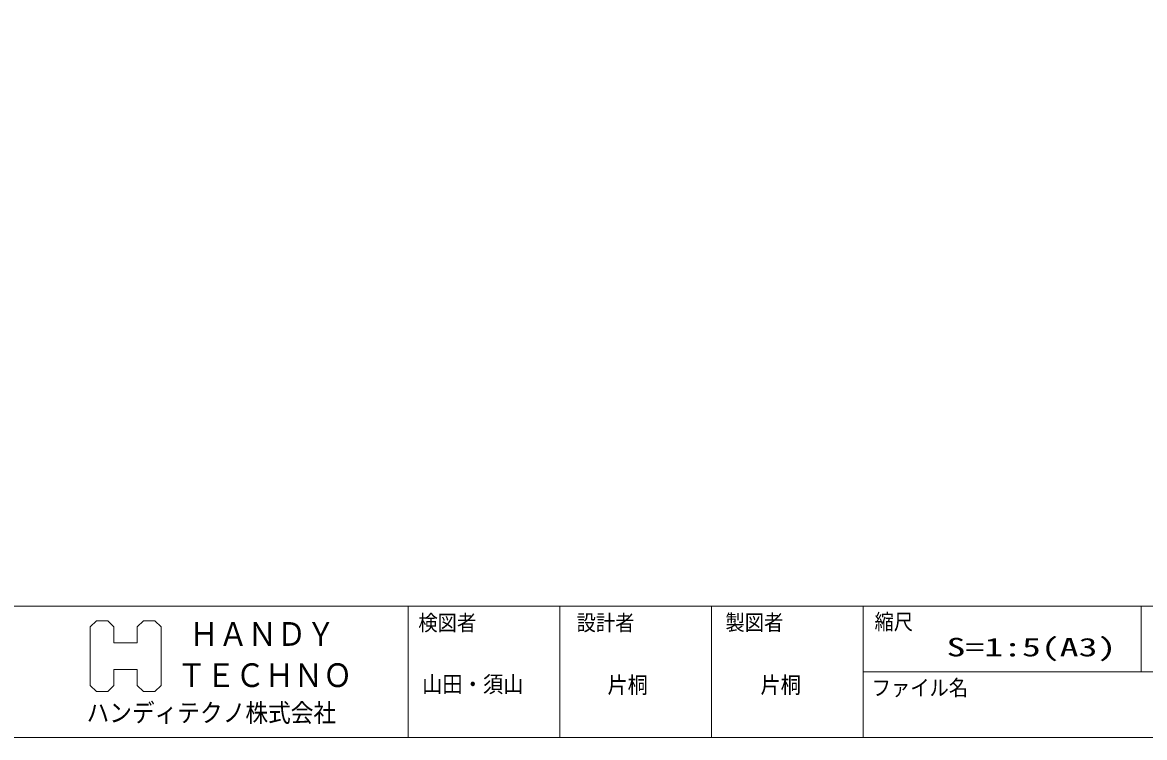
# Model space of a CAD drawing. Units: millimetres, scale not verified. Extents: x -4750 to 4750, y -3000 to 3000.
# Drawn here: x 959 to 1514, y 67 to 421 of the extents above; entities that cross this region are included whole.
import ezdxf
from ezdxf.enums import TextEntityAlignment as Align

# ---------------------------------------------------------------- set-up
doc = ezdxf.new("R2010")
doc.units = ezdxf.units.MM
doc.header["$LTSCALE"] = 5
doc.layers.add('0-5_図枠', color=7, linetype='Continuous', lineweight=9)
doc.styles.add('ＭＳ ゴシック', font='')
doc.styles.get('ＭＳ ゴシック').set_extended_font_data('MS Gothic')

# ---------------------------------------------------------------- blocks, each defined once
blk = doc.blocks.new('グループ-143-1')
at = {"layer": '0-5_図枠'}
blk.add_lwpolyline([(49779.1, -16040), (49893.8, -16040), (49953.8, -16100.5), (49953.8, -16679.5), (49893.8, -16740), (49779.1, -16740), (49719.1, -16679.5), (49719.1, -16521.1), (49488.5, -16521.1), (49488.6, -16679.5), (49428.5, -16740), (49313.9, -16740), (49253.8, -16679.5), (49253.8, -16100.5), (49313.9, -16040), (49428.5, -16040), (49488.5, -16100.5), (49488.5, -16259), (49719.1, -16259), (49719.1, -16100.5)], close=True, dxfattribs=at)
at = {"layer": '0-5_図枠', "style": 'ＭＳ ゴシック', "width": 0.9}
for s, height, p in [('ＨＡＮＤＹ', 235.1, (50234.9, -16359)), ('ＴＥＣＨＮＯ', 235.1, (50113.5, -16767)), ('ハンディテクノ株式会社', 182.8, (49217.2, -17097.2))]:
    blk.add_text(s, height=height, dxfattribs=at).set_placement(p, align=Align.BOTTOM_LEFT)

msp = doc.modelspace()

# ---------------------------------------------------------------- linework, layer by layer
at = {"layer": '0-5_図枠'}
for p, q in [((1149.999, 132.499), (1149.999, 67.499)), ((1224.999, 132.499), (1224.999, 67.499)), ((1299.999, 132.499), (1299.999, 67.499)), ((1374.999, 132.499), (1374.999, 67.499)), ((1512.499, 99.999), (1512.499, 132.499)), ((1374.999, 99.999), (1649.999, 99.999))]:
    msp.add_line(p, q, dxfattribs=at)
for points in [[(0, 1432.499), (2000, 1432.499), (2000, 132.499), (0, 132.499)], [(-0.001, 132.499), (1999.999, 132.499), (1999.999, 67.499), (-0.001, 67.499)]]:
    msp.add_lwpolyline(points, close=True, dxfattribs=at)

# ---------------------------------------------------------------- block references
at = {"layer": '0-5_図枠', "xscale": 0.05, "yscale": 0.05}
msp.add_blockref('グループ-143-1', (-1470, 927.316), dxfattribs=at)

# ---------------------------------------------------------------- texts
at = {"layer": '0-5_図枠', "style": 'ＭＳ ゴシック'}
for s, height, width, p in [('検図者', 7.771, 0.9, (1154.989, 118.093)), ('設計者', 7.771, 0.9, (1233.249, 118.093)), ('製図者', 7.771, 0.9, (1306.889, 118.258)), ('縮尺', 7.771, 0.9, (1380.63, 118.549)), ('S=1:5(A3)', 9.142, 1.5, (1416.262, 104.943)), ('山田・須山', 8.167, 0.9, (1156.833, 87.376)), ('片桐', 8.167, 0.9, (1248.483, 86.988)), ('片桐', 8.167, 0.9, (1324.173, 86.988)), ('ファイル名', 7.771, 0.9, (1379.226, 85.925))]:
    msp.add_text(s, height=height, dxfattribs=dict(at, width=width)).set_placement(p, align=Align.BOTTOM_LEFT)

doc.saveas('drawing.dxf')
